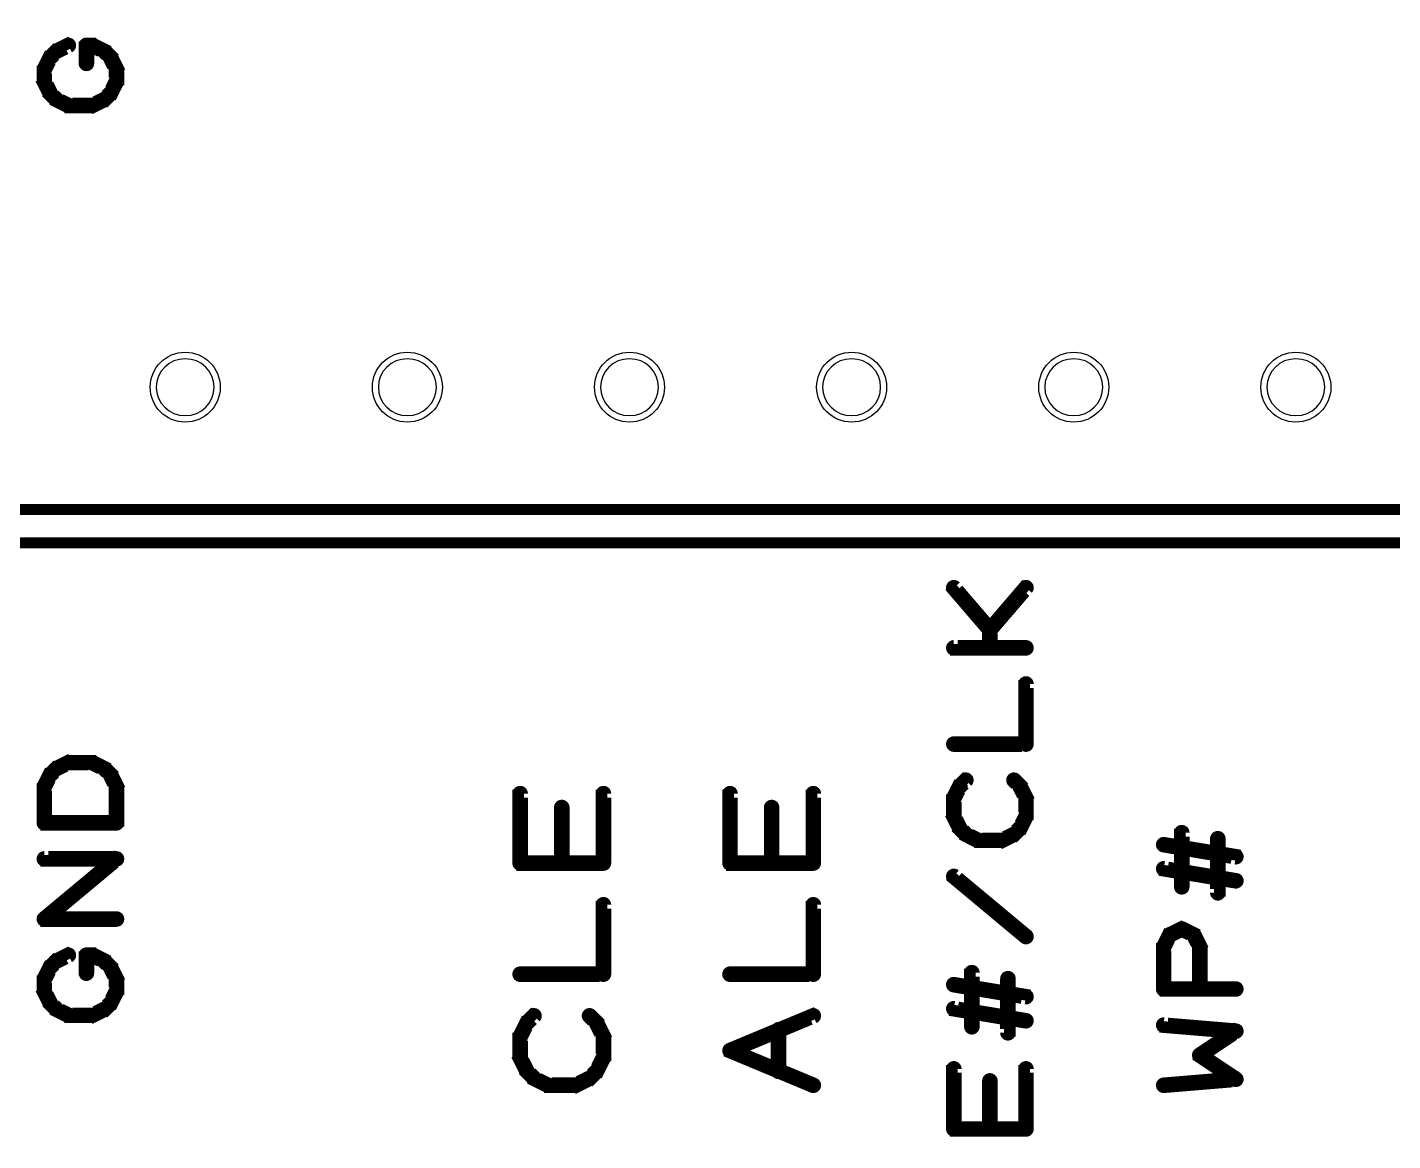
# Model space of a CAD drawing. Extents: x 1.5 to 98, y 12 to 104.4.
# Drawn here: x 66.77 to 82.39, y 34.57 to 47.29 of the extents above; entities that cross this region are included whole.
import ezdxf

# ---------------------------------------------------------------- set-up
doc = ezdxf.new("R2010")
doc.units = 0
doc.layers.get('0').update_dxf_attribs({"linetype": 'CONTINUOUS'})
for name, color, linetype in [('_DRILL', 251, 'CONTINUOUS'), ('BOTTOM_SOLDER_MASK', 6, 'CONTINUOUS'), ('DOCUMENTATION1', 3, 'CONTINUOUS'), ('TOP_SILKSCREEN', 1, 'CONTINUOUS'), ('TOP_SOLDER_MASK', 2, 'CONTINUOUS')]:
    doc.layers.add(name, color=color, linetype=linetype)

# ---------------------------------------------------------------- blocks, each defined once
blk = doc.blocks.new('STYLE1')
at = {"const_width": 0.6}
blk.add_lwpolyline([(-0.3, 0, 1), (0.3, 0, 1)], format="xyb", close=True, dxfattribs=at)
blk = doc.blocks.new('_HOLE')
blk.add_circle((0, 0), 0.5)

msp = doc.modelspace()

# ---------------------------------------------------------------- linework, layer by layer
at = {"layer": 'DOCUMENTATION1', "color": 94}
msp.add_lwpolyline([(33.9725, 60.198, 0.127, 0.127, 0), (95.5675, 60.198, 0, 0, 0), (95.5675, 60.198, 0.0635, 0.0635, 0), (95.5675, 60.1662, 0.0635, 0.0635, 1), (95.5675, 60.2298, 0, 0, 0), (95.5993, 60.198, 0.0635, 0.0635, 1), (95.5357, 60.198, 0, 0, 0), (95.5675, 60.198, 0, 0, 0), (95.5675, 60.198, 0.127, 0.127, 0), (95.5675, 41.402, 0, 0, 0), (95.5675, 41.402, 0.0635, 0.0635, 0), (95.5357, 41.402, 0.0635, 0.0635, 1), (95.5993, 41.402, 0, 0, 0), (95.5675, 41.3702, 0.0635, 0.0635, 1), (95.5675, 41.4338, 0, 0, 0), (95.5675, 41.402, 0, 0, 0), (95.5675, 41.402, 0.127, 0.127, 0), (33.9725, 41.402, 0, 0, 0)], format="xyseb", dxfattribs=at)
at = {"layer": 'TOP_SILKSCREEN', "color": 135}
for points in [[(34.3535, 59.817, 0.127, 0.127, 0), (95.1865, 59.817, 0, 0, 0), (95.1865, 59.817, 0.0635, 0.0635, 0), (95.1865, 59.7852, 0.0635, 0.0635, 1), (95.1865, 59.8488, 0, 0, 0), (95.2183, 59.817, 0.0635, 0.0635, 1), (95.1547, 59.817, 0, 0, 0), (95.1865, 59.817, 0, 0, 0), (95.1865, 59.817, 0.127, 0.127, 0), (95.1865, 41.783, 0, 0, 0), (95.1865, 41.783, 0.0635, 0.0635, 0), (95.1547, 41.783, 0.0635, 0.0635, 1), (95.2183, 41.783, 0, 0, 0), (95.1865, 41.7512, 0.0635, 0.0635, 1), (95.1865, 41.8148, 0, 0, 0), (95.1865, 41.783, 0, 0, 0), (95.1865, 41.783, 0.127, 0.127, 0), (34.3535, 41.783, 0, 0, 0)], [(67.006, 46.9815, 0.0889, 0.0889, 1), (67.069, 46.9185, 0, 0, 0), (67.0375, 46.95, 0, 0, 0), (67.0375, 46.95, 0.1778, 0.1778, 0), (67.1062, 47.0188, 0.1778, 0.1778, 0), (67.1062, 47.0188, 0, 0, 0), (67.1062, 47.0188, 0.0889, 0.0889, 0), (67.1377, 46.9873, 0.0889, 0.0889, 1), (67.0747, 47.0503, 0, 0, 0)], [(67.0863, 47.0586, 0.0889, 0.0889, 1), (67.1261, 46.979, 0, 0, 0), (67.1062, 47.0188, 0, 0, 0), (67.1062, 47.0188, 0.1778, 0.1778, 0), (67.2437, 47.0875, 0.1778, 0.1778, 0), (67.2437, 47.0875, 0, 0, 0), (67.2437, 47.0875, 0.0889, 0.0889, 0), (67.2636, 47.0477, 0.0889, 0.0889, 1), (67.2238, 47.1273, 0, 0, 0)], [(67.4055, 46.8813, 0.0889, 0.0889, 1), (67.4945, 46.8813, 0, 0, 0), (67.45, 46.8813, 0, 0, 0), (67.45, 46.8813, 0.1778, 0.1778, 0), (67.45, 47.0875, 0.1778, 0.1778, 0), (67.45, 47.0875, 0, 0, 0), (67.45, 47.0875, 0.0889, 0.0889, 0), (67.4945, 47.0875, 0.0889, 0.0889, 1), (67.4055, 47.0875, 0, 0, 0)], [(67.45, 47.132, 0.0889, 0.0889, 1), (67.45, 47.043, 0, 0, 0), (67.45, 47.0875, 0, 0, 0), (67.45, 47.0875, 0.1778, 0.1778, 0), (67.5187, 47.0875, 0.1778, 0.1778, 0), (67.5187, 47.0875, 0, 0, 0), (67.5187, 47.0875, 0.0889, 0.0889, 0), (67.5187, 47.043, 0.0889, 0.0889, 1), (67.5187, 47.132, 0, 0, 0)], [(67.5386, 47.1273, 0.0889, 0.0889, 1), (67.4988, 47.0477, 0, 0, 0), (67.5187, 47.0875, 0, 0, 0), (67.5187, 47.0875, 0.1778, 0.1778, 0), (67.6562, 47.0188, 0.1778, 0.1778, 0), (67.6562, 47.0188, 0, 0, 0), (67.6562, 47.0188, 0.0889, 0.0889, 0), (67.6363, 46.979, 0.0889, 0.0889, 1), (67.6761, 47.0586, 0, 0, 0)], [(67.6877, 47.0503, 0.0889, 0.0889, 1), (67.6247, 46.9873, 0, 0, 0), (67.6562, 47.0188, 0, 0, 0), (67.6562, 47.0188, 0.1778, 0.1778, 0), (67.725, 46.95, 0.1778, 0.1778, 0), (67.725, 46.95, 0, 0, 0), (67.725, 46.95, 0.0889, 0.0889, 0), (67.6935, 46.9185, 0.0889, 0.0889, 1), (67.7565, 46.9815, 0, 0, 0)], [(66.9289, 46.8324, 0.0889, 0.0889, 1), (67.0085, 46.7926, 0, 0, 0), (66.9687, 46.8125, 0, 0, 0), (66.9687, 46.8125, 0.1778, 0.1778, 0), (67.0375, 46.95, 0.1778, 0.1778, 0), (67.0375, 46.95, 0, 0, 0), (67.0375, 46.95, 0.0889, 0.0889, 0), (67.0773, 46.9301, 0.0889, 0.0889, 1), (66.9977, 46.9699, 0, 0, 0)], [(67.7648, 46.9699, 0.0889, 0.0889, 1), (67.6852, 46.9301, 0, 0, 0), (67.725, 46.95, 0, 0, 0), (67.725, 46.95, 0.1778, 0.1778, 0), (67.7937, 46.8125, 0.1778, 0.1778, 0), (67.7937, 46.8125, 0, 0, 0), (67.7937, 46.8125, 0.0889, 0.0889, 0), (67.7539, 46.7926, 0.0889, 0.0889, 1), (67.8335, 46.8324, 0, 0, 0)], [(66.9242, 46.675, 0.0889, 0.0889, 1), (67.0132, 46.675, 0, 0, 0), (66.9687, 46.675, 0, 0, 0), (66.9687, 46.675, 0.1778, 0.1778, 0), (66.9687, 46.8125, 0.1778, 0.1778, 0), (66.9687, 46.8125, 0, 0, 0), (66.9687, 46.8125, 0.0889, 0.0889, 0), (67.0132, 46.8125, 0.0889, 0.0889, 1), (66.9242, 46.8125, 0, 0, 0)], [(67.8382, 46.8125, 0.0889, 0.0889, 1), (67.7492, 46.8125, 0, 0, 0), (67.7937, 46.8125, 0, 0, 0), (67.7937, 46.8125, 0.1778, 0.1778, 0), (67.7937, 46.675, 0.1778, 0.1778, 0), (67.7937, 46.675, 0, 0, 0), (67.7937, 46.675, 0.0889, 0.0889, 0), (67.7492, 46.675, 0.0889, 0.0889, 1), (67.8382, 46.675, 0, 0, 0)], [(66.9977, 46.5176, 0.0889, 0.0889, 1), (67.0773, 46.5574, 0, 0, 0), (67.0375, 46.5375, 0, 0, 0), (67.0375, 46.5375, 0.1778, 0.1778, 0), (66.9687, 46.675, 0.1778, 0.1778, 0), (66.9687, 46.675, 0, 0, 0), (66.9687, 46.675, 0.0889, 0.0889, 0), (67.0085, 46.6949, 0.0889, 0.0889, 1), (66.9289, 46.6551, 0, 0, 0)], [(67.8335, 46.6551, 0.0889, 0.0889, 1), (67.7539, 46.6949, 0, 0, 0), (67.7937, 46.675, 0, 0, 0), (67.7937, 46.675, 0.1778, 0.1778, 0), (67.725, 46.5375, 0.1778, 0.1778, 0), (67.725, 46.5375, 0, 0, 0), (67.725, 46.5375, 0.0889, 0.0889, 0), (67.6852, 46.5574, 0.0889, 0.0889, 1), (67.7648, 46.5176, 0, 0, 0)], [(67.0747, 46.4373, 0.0889, 0.0889, 1), (67.1377, 46.5003, 0, 0, 0), (67.1062, 46.4688, 0, 0, 0), (67.1062, 46.4688, 0.1778, 0.1778, 0), (67.0375, 46.5375, 0.1778, 0.1778, 0), (67.0375, 46.5375, 0, 0, 0), (67.0375, 46.5375, 0.0889, 0.0889, 0), (67.069, 46.569, 0.0889, 0.0889, 1), (67.006, 46.506, 0, 0, 0)], [(67.2238, 46.3602, 0.0889, 0.0889, 1), (67.2636, 46.4398, 0, 0, 0), (67.2437, 46.4, 0, 0, 0), (67.2437, 46.4, 0.1778, 0.1778, 0), (67.1062, 46.4688, 0.1778, 0.1778, 0), (67.1062, 46.4688, 0, 0, 0), (67.1062, 46.4688, 0.0889, 0.0889, 0), (67.1261, 46.5086, 0.0889, 0.0889, 1), (67.0863, 46.429, 0, 0, 0)], [(67.5187, 46.3555, 0.0889, 0.0889, 1), (67.5187, 46.4445, 0, 0, 0), (67.5187, 46.4, 0, 0, 0), (67.5187, 46.4, 0.1778, 0.1778, 0), (67.2437, 46.4, 0.1778, 0.1778, 0), (67.2437, 46.4, 0, 0, 0), (67.2437, 46.4, 0.0889, 0.0889, 0), (67.2437, 46.4445, 0.0889, 0.0889, 1), (67.2437, 46.3555, 0, 0, 0)], [(67.6761, 46.429, 0.0889, 0.0889, 1), (67.6363, 46.5086, 0, 0, 0), (67.6562, 46.4688, 0, 0, 0), (67.6562, 46.4688, 0.1778, 0.1778, 0), (67.5187, 46.4, 0.1778, 0.1778, 0), (67.5187, 46.4, 0, 0, 0), (67.5187, 46.4, 0.0889, 0.0889, 0), (67.4988, 46.4398, 0.0889, 0.0889, 1), (67.5386, 46.3602, 0, 0, 0)], [(67.7565, 46.506, 0.0889, 0.0889, 1), (67.6935, 46.569, 0, 0, 0), (67.725, 46.5375, 0, 0, 0), (67.725, 46.5375, 0.1778, 0.1778, 0), (67.6562, 46.4688, 0.1778, 0.1778, 0), (67.6562, 46.4688, 0, 0, 0), (67.6562, 46.4688, 0.0889, 0.0889, 0), (67.6247, 46.5003, 0.0889, 0.0889, 1), (67.6877, 46.4373, 0, 0, 0)], [(77.7474, 40.3773, 0.0889, 0.0889, 1), (77.815, 40.4353, 0, 0, 0), (77.7812, 40.4063, 0, 0, 0), (77.7812, 40.4063, 0.1778, 0.1778, 0), (77.3687, 40.8875, 0.1778, 0.1778, 0), (77.3687, 40.8875, 0, 0, 0), (77.3687, 40.8875, 0.0889, 0.0889, 0), (77.4025, 40.9165, 0.0889, 0.0889, 1), (77.3349, 40.8585, 0, 0, 0)], [(77.7474, 40.4353, 0.0889, 0.0889, 1), (77.815, 40.3773, 0, 0, 0), (77.7812, 40.4063, 0, 0, 0), (77.7812, 40.4063, 0.1778, 0.1778, 0), (78.1937, 40.8875, 0.1778, 0.1778, 0), (78.1937, 40.8875, 0, 0, 0), (78.1937, 40.8875, 0.0889, 0.0889, 0), (78.2275, 40.8585, 0.0889, 0.0889, 1), (78.1599, 40.9165, 0, 0, 0)], [(77.7367, 40.2, 0.0889, 0.0889, 1), (77.8257, 40.2, 0, 0, 0), (77.7812, 40.2, 0, 0, 0), (77.7812, 40.2, 0.1778, 0.1778, 0), (77.7812, 40.4063, 0.1778, 0.1778, 0), (77.7812, 40.4063, 0, 0, 0), (77.7812, 40.4063, 0.0889, 0.0889, 0), (77.8257, 40.4063, 0.0889, 0.0889, 1), (77.7367, 40.4063, 0, 0, 0)], [(78.1937, 40.1555, 0.0889, 0.0889, 1), (78.1937, 40.2445, 0, 0, 0), (78.1937, 40.2, 0, 0, 0), (78.1937, 40.2, 0.1778, 0.1778, 0), (77.3687, 40.2, 0.1778, 0.1778, 0), (77.3687, 40.2, 0, 0, 0), (77.3687, 40.2, 0.0889, 0.0889, 0), (77.3687, 40.2445, 0.0889, 0.0889, 1), (77.3687, 40.1555, 0, 0, 0)], [(78.1492, 39.1, 0.0889, 0.0889, 1), (78.2382, 39.1, 0, 0, 0), (78.1937, 39.1, 0, 0, 0), (78.1937, 39.1, 0.1778, 0.1778, 0), (78.1937, 39.7875, 0.1778, 0.1778, 0), (78.1937, 39.7875, 0, 0, 0), (78.1937, 39.7875, 0.0889, 0.0889, 0), (78.2382, 39.7875, 0.0889, 0.0889, 1), (78.1492, 39.7875, 0, 0, 0)], [(77.3687, 39.1445, 0.0889, 0.0889, 1), (77.3687, 39.0555, 0, 0, 0), (77.3687, 39.1, 0, 0, 0), (77.3687, 39.1, 0.1778, 0.1778, 0), (78.1937, 39.1, 0.1778, 0.1778, 0), (78.1937, 39.1, 0, 0, 0), (78.1937, 39.1, 0.0889, 0.0889, 0), (78.1937, 39.0555, 0.0889, 0.0889, 1), (78.1937, 39.1445, 0, 0, 0)], [(66.9289, 38.6324, 0.0889, 0.0889, 1), (67.0085, 38.5926, 0, 0, 0), (66.9687, 38.6125, 0, 0, 0), (66.9687, 38.6125, 0.1778, 0.1778, 0), (67.0375, 38.75, 0.1778, 0.1778, 0), (67.0375, 38.75, 0, 0, 0), (67.0375, 38.75, 0.0889, 0.0889, 0), (67.0773, 38.7301, 0.0889, 0.0889, 1), (66.9977, 38.7699, 0, 0, 0)], [(67.006, 38.7815, 0.0889, 0.0889, 1), (67.069, 38.7185, 0, 0, 0), (67.0375, 38.75, 0, 0, 0), (67.0375, 38.75, 0.1778, 0.1778, 0), (67.1062, 38.8188, 0.1778, 0.1778, 0), (67.1062, 38.8188, 0, 0, 0), (67.1062, 38.8188, 0.0889, 0.0889, 0), (67.1377, 38.7873, 0.0889, 0.0889, 1), (67.0747, 38.8503, 0, 0, 0)], [(67.0863, 38.8586, 0.0889, 0.0889, 1), (67.1261, 38.779, 0, 0, 0), (67.1062, 38.8188, 0, 0, 0), (67.1062, 38.8188, 0.1778, 0.1778, 0), (67.2437, 38.8875, 0.1778, 0.1778, 0), (67.2437, 38.8875, 0, 0, 0), (67.2437, 38.8875, 0.0889, 0.0889, 0), (67.2636, 38.8477, 0.0889, 0.0889, 1), (67.2238, 38.9273, 0, 0, 0)], [(67.2437, 38.932, 0.0889, 0.0889, 1), (67.2437, 38.843, 0, 0, 0), (67.2437, 38.8875, 0, 0, 0), (67.2437, 38.8875, 0.1778, 0.1778, 0), (67.5187, 38.8875, 0.1778, 0.1778, 0), (67.5187, 38.8875, 0, 0, 0), (67.5187, 38.8875, 0.0889, 0.0889, 0), (67.5187, 38.843, 0.0889, 0.0889, 1), (67.5187, 38.932, 0, 0, 0)], [(67.5386, 38.9273, 0.0889, 0.0889, 1), (67.4988, 38.8477, 0, 0, 0), (67.5187, 38.8875, 0, 0, 0), (67.5187, 38.8875, 0.1778, 0.1778, 0), (67.6562, 38.8188, 0.1778, 0.1778, 0), (67.6562, 38.8188, 0, 0, 0), (67.6562, 38.8188, 0.0889, 0.0889, 0), (67.6363, 38.779, 0.0889, 0.0889, 1), (67.6761, 38.8586, 0, 0, 0)], [(67.6877, 38.8503, 0.0889, 0.0889, 1), (67.6247, 38.7873, 0, 0, 0), (67.6562, 38.8188, 0, 0, 0), (67.6562, 38.8188, 0.1778, 0.1778, 0), (67.725, 38.75, 0.1778, 0.1778, 0), (67.725, 38.75, 0, 0, 0), (67.725, 38.75, 0.0889, 0.0889, 0), (67.6935, 38.7185, 0.0889, 0.0889, 1), (67.7565, 38.7815, 0, 0, 0)], [(67.7648, 38.7699, 0.0889, 0.0889, 1), (67.6852, 38.7301, 0, 0, 0), (67.725, 38.75, 0, 0, 0), (67.725, 38.75, 0.1778, 0.1778, 0), (67.7937, 38.6125, 0.1778, 0.1778, 0), (67.7937, 38.6125, 0, 0, 0), (67.7937, 38.6125, 0.0889, 0.0889, 0), (67.7539, 38.5926, 0.0889, 0.0889, 1), (67.8335, 38.6324, 0, 0, 0)], [(66.9242, 38.2, 0.0889, 0.0889, 1), (67.0132, 38.2, 0, 0, 0), (66.9687, 38.2, 0, 0, 0), (66.9687, 38.2, 0.1778, 0.1778, 0), (66.9687, 38.6125, 0.1778, 0.1778, 0), (66.9687, 38.6125, 0, 0, 0), (66.9687, 38.6125, 0.0889, 0.0889, 0), (67.0132, 38.6125, 0.0889, 0.0889, 1), (66.9242, 38.6125, 0, 0, 0)], [(67.8382, 38.6125, 0.0889, 0.0889, 1), (67.7492, 38.6125, 0, 0, 0), (67.7937, 38.6125, 0, 0, 0), (67.7937, 38.6125, 0.1778, 0.1778, 0), (67.7937, 38.2, 0.1778, 0.1778, 0), (67.7937, 38.2, 0, 0, 0), (67.7937, 38.2, 0.0889, 0.0889, 0), (67.7492, 38.2, 0.0889, 0.0889, 1), (67.8382, 38.2, 0, 0, 0)], [(77.3289, 38.5012, 0.0889, 0.0889, 1), (77.4085, 38.4614, 0, 0, 0), (77.3687, 38.4813, 0, 0, 0), (77.3687, 38.4813, 0.1778, 0.1778, 0), (77.4375, 38.6188, 0.1778, 0.1778, 0), (77.4375, 38.6188, 0, 0, 0), (77.4375, 38.6188, 0.0889, 0.0889, 0), (77.4773, 38.5989, 0.0889, 0.0889, 1), (77.3977, 38.6387, 0, 0, 0)], [(77.406, 38.6503, 0.0889, 0.0889, 1), (77.469, 38.5873, 0, 0, 0), (77.4375, 38.6188, 0, 0, 0), (77.4375, 38.6188, 0.1778, 0.1778, 0), (77.5062, 38.6875, 0.1778, 0.1778, 0), (77.5062, 38.6875, 0, 0, 0), (77.5062, 38.6875, 0.0889, 0.0889, 0), (77.5377, 38.656, 0.0889, 0.0889, 1), (77.4747, 38.719, 0, 0, 0)], [(78.0877, 38.719, 0.0889, 0.0889, 1), (78.0247, 38.656, 0, 0, 0), (78.0562, 38.6875, 0, 0, 0), (78.0562, 38.6875, 0.1778, 0.1778, 0), (78.125, 38.6188, 0.1778, 0.1778, 0), (78.125, 38.6188, 0, 0, 0), (78.125, 38.6188, 0.0889, 0.0889, 0), (78.0935, 38.5873, 0.0889, 0.0889, 1), (78.1565, 38.6503, 0, 0, 0)], [(78.1648, 38.6387, 0.0889, 0.0889, 1), (78.0852, 38.5989, 0, 0, 0), (78.125, 38.6188, 0, 0, 0), (78.125, 38.6188, 0.1778, 0.1778, 0), (78.1937, 38.4813, 0.1778, 0.1778, 0), (78.1937, 38.4813, 0, 0, 0), (78.1937, 38.4813, 0.0889, 0.0889, 0), (78.1539, 38.4614, 0.0889, 0.0889, 1), (78.2335, 38.5012, 0, 0, 0)], [(72.3649, 37.74, 0.0889, 0.0889, 1), (72.4539, 37.74, 0, 0, 0), (72.4094, 37.74, 0, 0, 0), (72.4094, 37.74, 0.1778, 0.1778, 0), (72.4094, 38.5338, 0.1778, 0.1778, 0), (72.4094, 38.5338, 0, 0, 0), (72.4094, 38.5338, 0.0889, 0.0889, 0), (72.4539, 38.5338, 0.0889, 0.0889, 1), (72.3649, 38.5338, 0, 0, 0)], [(73.3174, 37.74, 0.0889, 0.0889, 1), (73.4064, 37.74, 0, 0, 0), (73.3619, 37.74, 0, 0, 0), (73.3619, 37.74, 0.1778, 0.1778, 0), (73.3619, 38.5338, 0.1778, 0.1778, 0), (73.3619, 38.5338, 0, 0, 0), (73.3619, 38.5338, 0.0889, 0.0889, 0), (73.4064, 38.5338, 0.0889, 0.0889, 1), (73.3174, 38.5338, 0, 0, 0)], [(74.7649, 37.74, 0.0889, 0.0889, 1), (74.8539, 37.74, 0, 0, 0), (74.8094, 37.74, 0, 0, 0), (74.8094, 37.74, 0.1778, 0.1778, 0), (74.8094, 38.5338, 0.1778, 0.1778, 0), (74.8094, 38.5338, 0, 0, 0), (74.8094, 38.5338, 0.0889, 0.0889, 0), (74.8539, 38.5338, 0.0889, 0.0889, 1), (74.7649, 38.5338, 0, 0, 0)], [(75.7174, 37.74, 0.0889, 0.0889, 1), (75.8064, 37.74, 0, 0, 0), (75.7619, 37.74, 0, 0, 0), (75.7619, 37.74, 0.1778, 0.1778, 0), (75.7619, 38.5338, 0.1778, 0.1778, 0), (75.7619, 38.5338, 0, 0, 0), (75.7619, 38.5338, 0.0889, 0.0889, 0), (75.8064, 38.5338, 0.0889, 0.0889, 1), (75.7174, 38.5338, 0, 0, 0)], [(77.3242, 38.275, 0.0889, 0.0889, 1), (77.4132, 38.275, 0, 0, 0), (77.3687, 38.275, 0, 0, 0), (77.3687, 38.275, 0.1778, 0.1778, 0), (77.3687, 38.4813, 0.1778, 0.1778, 0), (77.3687, 38.4813, 0, 0, 0), (77.3687, 38.4813, 0.0889, 0.0889, 0), (77.4132, 38.4813, 0.0889, 0.0889, 1), (77.3242, 38.4813, 0, 0, 0)], [(78.2382, 38.4813, 0.0889, 0.0889, 1), (78.1492, 38.4813, 0, 0, 0), (78.1937, 38.4813, 0, 0, 0), (78.1937, 38.4813, 0.1778, 0.1778, 0), (78.1937, 38.275, 0.1778, 0.1778, 0), (78.1937, 38.275, 0, 0, 0), (78.1937, 38.275, 0.0889, 0.0889, 0), (78.1492, 38.275, 0.0889, 0.0889, 1), (78.2382, 38.275, 0, 0, 0)], [(72.9301, 38.375, 0.0889, 0.0889, 1), (72.8411, 38.375, 0, 0, 0), (72.8856, 38.375, 0, 0, 0), (72.8856, 38.375, 0.1778, 0.1778, 0), (72.8856, 37.74, 0.1778, 0.1778, 0), (72.8856, 37.74, 0, 0, 0), (72.8856, 37.74, 0.0889, 0.0889, 0), (72.8411, 37.74, 0.0889, 0.0889, 1), (72.9301, 37.74, 0, 0, 0)], [(75.3301, 38.375, 0.0889, 0.0889, 1), (75.2411, 38.375, 0, 0, 0), (75.2856, 38.375, 0, 0, 0), (75.2856, 38.375, 0.1778, 0.1778, 0), (75.2856, 37.74, 0.1778, 0.1778, 0), (75.2856, 37.74, 0, 0, 0), (75.2856, 37.74, 0.0889, 0.0889, 0), (75.2411, 37.74, 0.0889, 0.0889, 1), (75.3301, 37.74, 0, 0, 0)], [(77.3977, 38.1176, 0.0889, 0.0889, 1), (77.4773, 38.1574, 0, 0, 0), (77.4375, 38.1375, 0, 0, 0), (77.4375, 38.1375, 0.1778, 0.1778, 0), (77.3687, 38.275, 0.1778, 0.1778, 0), (77.3687, 38.275, 0, 0, 0), (77.3687, 38.275, 0.0889, 0.0889, 0), (77.4085, 38.2949, 0.0889, 0.0889, 1), (77.3289, 38.2551, 0, 0, 0)], [(78.2335, 38.2551, 0.0889, 0.0889, 1), (78.1539, 38.2949, 0, 0, 0), (78.1937, 38.275, 0, 0, 0), (78.1937, 38.275, 0.1778, 0.1778, 0), (78.125, 38.1375, 0.1778, 0.1778, 0), (78.125, 38.1375, 0, 0, 0), (78.125, 38.1375, 0.0889, 0.0889, 0), (78.0852, 38.1574, 0.0889, 0.0889, 1), (78.1648, 38.1176, 0, 0, 0)], [(67.7937, 38.1555, 0.0889, 0.0889, 1), (67.7937, 38.2445, 0, 0, 0), (67.7937, 38.2, 0, 0, 0), (67.7937, 38.2, 0.1778, 0.1778, 0), (66.9687, 38.2, 0.1778, 0.1778, 0), (66.9687, 38.2, 0, 0, 0), (66.9687, 38.2, 0.0889, 0.0889, 0), (66.9687, 38.2445, 0.0889, 0.0889, 1), (66.9687, 38.1555, 0, 0, 0)], [(77.4747, 38.0373, 0.0889, 0.0889, 1), (77.5377, 38.1003, 0, 0, 0), (77.5062, 38.0688, 0, 0, 0), (77.5062, 38.0688, 0.1778, 0.1778, 0), (77.4375, 38.1375, 0.1778, 0.1778, 0), (77.4375, 38.1375, 0, 0, 0), (77.4375, 38.1375, 0.0889, 0.0889, 0), (77.469, 38.169, 0.0889, 0.0889, 1), (77.406, 38.106, 0, 0, 0)], [(78.1565, 38.106, 0.0889, 0.0889, 1), (78.0935, 38.169, 0, 0, 0), (78.125, 38.1375, 0, 0, 0), (78.125, 38.1375, 0.1778, 0.1778, 0), (78.0562, 38.0688, 0.1778, 0.1778, 0), (78.0562, 38.0688, 0, 0, 0), (78.0562, 38.0688, 0.0889, 0.0889, 0), (78.0247, 38.1003, 0.0889, 0.0889, 1), (78.0877, 38.0373, 0, 0, 0)], [(77.6238, 37.9602, 0.0889, 0.0889, 1), (77.6636, 38.0398, 0, 0, 0), (77.6437, 38, 0, 0, 0), (77.6437, 38, 0.1778, 0.1778, 0), (77.5062, 38.0688, 0.1778, 0.1778, 0), (77.5062, 38.0688, 0, 0, 0), (77.5062, 38.0688, 0.0889, 0.0889, 0), (77.5261, 38.1086, 0.0889, 0.0889, 1), (77.4863, 38.029, 0, 0, 0)], [(77.9187, 37.9555, 0.0889, 0.0889, 1), (77.9187, 38.0445, 0, 0, 0), (77.9187, 38, 0, 0, 0), (77.9187, 38, 0.1778, 0.1778, 0), (77.6437, 38, 0.1778, 0.1778, 0), (77.6437, 38, 0, 0, 0), (77.6437, 38, 0.0889, 0.0889, 0), (77.6437, 38.0445, 0.0889, 0.0889, 1), (77.6437, 37.9555, 0, 0, 0)], [(78.0761, 38.029, 0.0889, 0.0889, 1), (78.0363, 38.1086, 0, 0, 0), (78.0562, 38.0688, 0, 0, 0), (78.0562, 38.0688, 0.1778, 0.1778, 0), (77.9187, 38, 0.1778, 0.1778, 0), (77.9187, 38, 0, 0, 0), (77.9187, 38, 0.0889, 0.0889, 0), (77.8988, 38.0398, 0.0889, 0.0889, 1), (77.9386, 37.9602, 0, 0, 0)], [(79.9305, 37.4688, 0.0889, 0.0889, 1), (80.0195, 37.4688, 0, 0, 0), (79.975, 37.4688, 0, 0, 0), (79.975, 37.4688, 0.1778, 0.1778, 0), (79.975, 38.0875, 0.1778, 0.1778, 0), (79.975, 38.0875, 0, 0, 0), (79.975, 38.0875, 0.0889, 0.0889, 0), (80.0195, 38.0875, 0.0889, 0.0889, 1), (79.9305, 38.0875, 0, 0, 0)], [(80.432, 38.0188, 0.0889, 0.0889, 1), (80.343, 38.0188, 0, 0, 0), (80.3875, 38.0188, 0, 0, 0), (80.3875, 38.0188, 0.1778, 0.1778, 0), (80.3875, 37.4, 0.1778, 0.1778, 0), (80.3875, 37.4, 0, 0, 0), (80.3875, 37.4, 0.0889, 0.0889, 0), (80.343, 37.4, 0.0889, 0.0889, 1), (80.432, 37.4, 0, 0, 0)], [(79.776, 37.9939, 0.0889, 0.0889, 1), (79.7614, 37.9061, 0, 0, 0), (79.7687, 37.95, 0, 0, 0), (79.7687, 37.95, 0.1778, 0.1778, 0), (80.5937, 37.8125, 0.1778, 0.1778, 0), (80.5937, 37.8125, 0, 0, 0), (80.5937, 37.8125, 0.0889, 0.0889, 0), (80.5864, 37.7686, 0.0889, 0.0889, 1), (80.601, 37.8564, 0, 0, 0)], [(66.9402, 37.1342, 0.0889, 0.0889, 1), (66.9972, 37.0658, 0, 0, 0), (66.9687, 37.1, 0, 0, 0), (66.9687, 37.1, 0.1778, 0.1778, 0), (67.7937, 37.7875, 0.1778, 0.1778, 0), (67.7937, 37.7875, 0, 0, 0), (67.7937, 37.7875, 0.0889, 0.0889, 0), (67.8222, 37.7533, 0.0889, 0.0889, 1), (67.7652, 37.8217, 0, 0, 0)], [(67.7937, 37.743, 0.0889, 0.0889, 1), (67.7937, 37.832, 0, 0, 0), (67.7937, 37.7875, 0, 0, 0), (67.7937, 37.7875, 0.1778, 0.1778, 0), (66.9687, 37.7875, 0.1778, 0.1778, 0), (66.9687, 37.7875, 0, 0, 0), (66.9687, 37.7875, 0.0889, 0.0889, 0), (66.9687, 37.832, 0.0889, 0.0889, 1), (66.9687, 37.743, 0, 0, 0)], [(73.3619, 37.6955, 0.0889, 0.0889, 1), (73.3619, 37.7845, 0, 0, 0), (73.3619, 37.74, 0, 0, 0), (73.3619, 37.74, 0.1778, 0.1778, 0), (72.4094, 37.74, 0.1778, 0.1778, 0), (72.4094, 37.74, 0, 0, 0), (72.4094, 37.74, 0.0889, 0.0889, 0), (72.4094, 37.7845, 0.0889, 0.0889, 1), (72.4094, 37.6955, 0, 0, 0)], [(75.7619, 37.6955, 0.0889, 0.0889, 1), (75.7619, 37.7845, 0, 0, 0), (75.7619, 37.74, 0, 0, 0), (75.7619, 37.74, 0.1778, 0.1778, 0), (74.8094, 37.74, 0.1778, 0.1778, 0), (74.8094, 37.74, 0, 0, 0), (74.8094, 37.74, 0.0889, 0.0889, 0), (74.8094, 37.7845, 0.0889, 0.0889, 1), (74.8094, 37.6955, 0, 0, 0)], [(80.5864, 37.4936, 0.0889, 0.0889, 1), (80.601, 37.5814, 0, 0, 0), (80.5937, 37.5375, 0, 0, 0), (80.5937, 37.5375, 0.1778, 0.1778, 0), (79.7687, 37.675, 0.1778, 0.1778, 0), (79.7687, 37.675, 0, 0, 0), (79.7687, 37.675, 0.0889, 0.0889, 0), (79.776, 37.7189, 0.0889, 0.0889, 1), (79.7614, 37.6311, 0, 0, 0)], [(78.1652, 36.8658, 0.0889, 0.0889, 1), (78.2222, 36.9342, 0, 0, 0), (78.1937, 36.9, 0, 0, 0), (78.1937, 36.9, 0.1778, 0.1778, 0), (77.3687, 37.5875, 0.1778, 0.1778, 0), (77.3687, 37.5875, 0, 0, 0), (77.3687, 37.5875, 0.0889, 0.0889, 0), (77.3972, 37.6217, 0.0889, 0.0889, 1), (77.3402, 37.5533, 0, 0, 0)], [(73.3174, 36.47, 0.0889, 0.0889, 1), (73.4064, 36.47, 0, 0, 0), (73.3619, 36.47, 0, 0, 0), (73.3619, 36.47, 0.1778, 0.1778, 0), (73.3619, 37.2638, 0.1778, 0.1778, 0), (73.3619, 37.2638, 0, 0, 0), (73.3619, 37.2638, 0.0889, 0.0889, 0), (73.4064, 37.2638, 0.0889, 0.0889, 1), (73.3174, 37.2638, 0, 0, 0)], [(75.7174, 36.47, 0.0889, 0.0889, 1), (75.8064, 36.47, 0, 0, 0), (75.7619, 36.47, 0, 0, 0), (75.7619, 36.47, 0.1778, 0.1778, 0), (75.7619, 37.2638, 0.1778, 0.1778, 0), (75.7619, 37.2638, 0, 0, 0), (75.7619, 37.2638, 0.0889, 0.0889, 0), (75.8064, 37.2638, 0.0889, 0.0889, 1), (75.7174, 37.2638, 0, 0, 0)], [(67.7937, 37.0555, 0.0889, 0.0889, 1), (67.7937, 37.1445, 0, 0, 0), (67.7937, 37.1, 0, 0, 0), (67.7937, 37.1, 0.1778, 0.1778, 0), (66.9687, 37.1, 0.1778, 0.1778, 0), (66.9687, 37.1, 0, 0, 0), (66.9687, 37.1, 0.0889, 0.0889, 0), (66.9687, 37.1445, 0.0889, 0.0889, 1), (66.9687, 37.0555, 0, 0, 0)], [(79.7289, 36.8012, 0.0889, 0.0889, 1), (79.8085, 36.7614, 0, 0, 0), (79.7687, 36.7813, 0, 0, 0), (79.7687, 36.7813, 0.1778, 0.1778, 0), (79.8375, 36.9188, 0.1778, 0.1778, 0), (79.8375, 36.9188, 0, 0, 0), (79.8375, 36.9188, 0.0889, 0.0889, 0), (79.8773, 36.8989, 0.0889, 0.0889, 1), (79.7977, 36.9387, 0, 0, 0)], [(79.8176, 36.9586, 0.0889, 0.0889, 1), (79.8574, 36.879, 0, 0, 0), (79.8375, 36.9188, 0, 0, 0), (79.8375, 36.9188, 0.1778, 0.1778, 0), (79.975, 36.9875, 0.1778, 0.1778, 0), (79.975, 36.9875, 0, 0, 0), (79.975, 36.9875, 0.0889, 0.0889, 0), (79.9949, 36.9477, 0.0889, 0.0889, 1), (79.9551, 37.0273, 0, 0, 0)], [(79.9949, 37.0273, 0.0889, 0.0889, 1), (79.9551, 36.9477, 0, 0, 0), (79.975, 36.9875, 0, 0, 0), (79.975, 36.9875, 0.1778, 0.1778, 0), (80.1125, 36.9188, 0.1778, 0.1778, 0), (80.1125, 36.9188, 0, 0, 0), (80.1125, 36.9188, 0.0889, 0.0889, 0), (80.0926, 36.879, 0.0889, 0.0889, 1), (80.1324, 36.9586, 0, 0, 0)], [(80.1523, 36.9387, 0.0889, 0.0889, 1), (80.0727, 36.8989, 0, 0, 0), (80.1125, 36.9188, 0, 0, 0), (80.1125, 36.9188, 0.1778, 0.1778, 0), (80.1812, 36.7813, 0.1778, 0.1778, 0), (80.1812, 36.7813, 0, 0, 0), (80.1812, 36.7813, 0.0889, 0.0889, 0), (80.1414, 36.7614, 0.0889, 0.0889, 1), (80.221, 36.8012, 0, 0, 0)], [(79.7242, 36.3, 0.0889, 0.0889, 1), (79.8132, 36.3, 0, 0, 0), (79.7687, 36.3, 0, 0, 0), (79.7687, 36.3, 0.1778, 0.1778, 0), (79.7687, 36.7813, 0.1778, 0.1778, 0), (79.7687, 36.7813, 0, 0, 0), (79.7687, 36.7813, 0.0889, 0.0889, 0), (79.8132, 36.7813, 0.0889, 0.0889, 1), (79.7242, 36.7813, 0, 0, 0)], [(80.2257, 36.7813, 0.0889, 0.0889, 1), (80.1367, 36.7813, 0, 0, 0), (80.1812, 36.7813, 0, 0, 0), (80.1812, 36.7813, 0.1778, 0.1778, 0), (80.1812, 36.3, 0.1778, 0.1778, 0), (80.1812, 36.3, 0, 0, 0), (80.1812, 36.3, 0.0889, 0.0889, 0), (80.1367, 36.3, 0.0889, 0.0889, 1), (80.2257, 36.3, 0, 0, 0)], [(67.006, 36.5815, 0.0889, 0.0889, 1), (67.069, 36.5185, 0, 0, 0), (67.0375, 36.55, 0, 0, 0), (67.0375, 36.55, 0.1778, 0.1778, 0), (67.1062, 36.6188, 0.1778, 0.1778, 0), (67.1062, 36.6188, 0, 0, 0), (67.1062, 36.6188, 0.0889, 0.0889, 0), (67.1377, 36.5873, 0.0889, 0.0889, 1), (67.0747, 36.6503, 0, 0, 0)], [(67.0863, 36.6586, 0.0889, 0.0889, 1), (67.1261, 36.579, 0, 0, 0), (67.1062, 36.6188, 0, 0, 0), (67.1062, 36.6188, 0.1778, 0.1778, 0), (67.2437, 36.6875, 0.1778, 0.1778, 0), (67.2437, 36.6875, 0, 0, 0), (67.2437, 36.6875, 0.0889, 0.0889, 0), (67.2636, 36.6477, 0.0889, 0.0889, 1), (67.2238, 36.7273, 0, 0, 0)], [(67.4055, 36.4813, 0.0889, 0.0889, 1), (67.4945, 36.4813, 0, 0, 0), (67.45, 36.4813, 0, 0, 0), (67.45, 36.4813, 0.1778, 0.1778, 0), (67.45, 36.6875, 0.1778, 0.1778, 0), (67.45, 36.6875, 0, 0, 0), (67.45, 36.6875, 0.0889, 0.0889, 0), (67.4945, 36.6875, 0.0889, 0.0889, 1), (67.4055, 36.6875, 0, 0, 0)], [(67.45, 36.732, 0.0889, 0.0889, 1), (67.45, 36.643, 0, 0, 0), (67.45, 36.6875, 0, 0, 0), (67.45, 36.6875, 0.1778, 0.1778, 0), (67.5187, 36.6875, 0.1778, 0.1778, 0), (67.5187, 36.6875, 0, 0, 0), (67.5187, 36.6875, 0.0889, 0.0889, 0), (67.5187, 36.643, 0.0889, 0.0889, 1), (67.5187, 36.732, 0, 0, 0)], [(67.5386, 36.7273, 0.0889, 0.0889, 1), (67.4988, 36.6477, 0, 0, 0), (67.5187, 36.6875, 0, 0, 0), (67.5187, 36.6875, 0.1778, 0.1778, 0), (67.6562, 36.6188, 0.1778, 0.1778, 0), (67.6562, 36.6188, 0, 0, 0), (67.6562, 36.6188, 0.0889, 0.0889, 0), (67.6363, 36.579, 0.0889, 0.0889, 1), (67.6761, 36.6586, 0, 0, 0)], [(67.6877, 36.6503, 0.0889, 0.0889, 1), (67.6247, 36.5873, 0, 0, 0), (67.6562, 36.6188, 0, 0, 0), (67.6562, 36.6188, 0.1778, 0.1778, 0), (67.725, 36.55, 0.1778, 0.1778, 0), (67.725, 36.55, 0, 0, 0), (67.725, 36.55, 0.0889, 0.0889, 0), (67.6935, 36.5185, 0.0889, 0.0889, 1), (67.7565, 36.5815, 0, 0, 0)], [(66.9289, 36.4324, 0.0889, 0.0889, 1), (67.0085, 36.3926, 0, 0, 0), (66.9687, 36.4125, 0, 0, 0), (66.9687, 36.4125, 0.1778, 0.1778, 0), (67.0375, 36.55, 0.1778, 0.1778, 0), (67.0375, 36.55, 0, 0, 0), (67.0375, 36.55, 0.0889, 0.0889, 0), (67.0773, 36.5301, 0.0889, 0.0889, 1), (66.9977, 36.5699, 0, 0, 0)], [(66.9242, 36.275, 0.0889, 0.0889, 1), (67.0132, 36.275, 0, 0, 0), (66.9687, 36.275, 0, 0, 0), (66.9687, 36.275, 0.1778, 0.1778, 0), (66.9687, 36.4125, 0.1778, 0.1778, 0), (66.9687, 36.4125, 0, 0, 0), (66.9687, 36.4125, 0.0889, 0.0889, 0), (67.0132, 36.4125, 0.0889, 0.0889, 1), (66.9242, 36.4125, 0, 0, 0)], [(67.7648, 36.5699, 0.0889, 0.0889, 1), (67.6852, 36.5301, 0, 0, 0), (67.725, 36.55, 0, 0, 0), (67.725, 36.55, 0.1778, 0.1778, 0), (67.7937, 36.4125, 0.1778, 0.1778, 0), (67.7937, 36.4125, 0, 0, 0), (67.7937, 36.4125, 0.0889, 0.0889, 0), (67.7539, 36.3926, 0.0889, 0.0889, 1), (67.8335, 36.4324, 0, 0, 0)], [(67.8382, 36.4125, 0.0889, 0.0889, 1), (67.7492, 36.4125, 0, 0, 0), (67.7937, 36.4125, 0, 0, 0), (67.7937, 36.4125, 0.1778, 0.1778, 0), (67.7937, 36.275, 0.1778, 0.1778, 0), (67.7937, 36.275, 0, 0, 0), (67.7937, 36.275, 0.0889, 0.0889, 0), (67.7492, 36.275, 0.0889, 0.0889, 1), (67.8382, 36.275, 0, 0, 0)], [(72.4094, 36.5145, 0.0889, 0.0889, 1), (72.4094, 36.4255, 0, 0, 0), (72.4094, 36.47, 0, 0, 0), (72.4094, 36.47, 0.1778, 0.1778, 0), (73.3619, 36.47, 0.1778, 0.1778, 0), (73.3619, 36.47, 0, 0, 0), (73.3619, 36.47, 0.0889, 0.0889, 0), (73.3619, 36.4255, 0.0889, 0.0889, 1), (73.3619, 36.5145, 0, 0, 0)], [(74.8094, 36.5145, 0.0889, 0.0889, 1), (74.8094, 36.4255, 0, 0, 0), (74.8094, 36.47, 0, 0, 0), (74.8094, 36.47, 0.1778, 0.1778, 0), (75.7619, 36.47, 0.1778, 0.1778, 0), (75.7619, 36.47, 0, 0, 0), (75.7619, 36.47, 0.0889, 0.0889, 0), (75.7619, 36.4255, 0.0889, 0.0889, 1), (75.7619, 36.5145, 0, 0, 0)], [(77.5305, 35.8688, 0.0889, 0.0889, 1), (77.6195, 35.8688, 0, 0, 0), (77.575, 35.8688, 0, 0, 0), (77.575, 35.8688, 0.1778, 0.1778, 0), (77.575, 36.4875, 0.1778, 0.1778, 0), (77.575, 36.4875, 0, 0, 0), (77.575, 36.4875, 0.0889, 0.0889, 0), (77.6195, 36.4875, 0.0889, 0.0889, 1), (77.5305, 36.4875, 0, 0, 0)], [(78.032, 36.4188, 0.0889, 0.0889, 1), (77.943, 36.4188, 0, 0, 0), (77.9875, 36.4188, 0, 0, 0), (77.9875, 36.4188, 0.1778, 0.1778, 0), (77.9875, 35.8, 0.1778, 0.1778, 0), (77.9875, 35.8, 0, 0, 0), (77.9875, 35.8, 0.0889, 0.0889, 0), (77.943, 35.8, 0.0889, 0.0889, 1), (78.032, 35.8, 0, 0, 0)], [(66.9977, 36.1176, 0.0889, 0.0889, 1), (67.0773, 36.1574, 0, 0, 0), (67.0375, 36.1375, 0, 0, 0), (67.0375, 36.1375, 0.1778, 0.1778, 0), (66.9687, 36.275, 0.1778, 0.1778, 0), (66.9687, 36.275, 0, 0, 0), (66.9687, 36.275, 0.0889, 0.0889, 0), (67.0085, 36.2949, 0.0889, 0.0889, 1), (66.9289, 36.2551, 0, 0, 0)], [(67.8335, 36.2551, 0.0889, 0.0889, 1), (67.7539, 36.2949, 0, 0, 0), (67.7937, 36.275, 0, 0, 0), (67.7937, 36.275, 0.1778, 0.1778, 0), (67.725, 36.1375, 0.1778, 0.1778, 0), (67.725, 36.1375, 0, 0, 0), (67.725, 36.1375, 0.0889, 0.0889, 0), (67.6852, 36.1574, 0.0889, 0.0889, 1), (67.7648, 36.1176, 0, 0, 0)], [(77.376, 36.3939, 0.0889, 0.0889, 1), (77.3614, 36.3061, 0, 0, 0), (77.3687, 36.35, 0, 0, 0), (77.3687, 36.35, 0.1778, 0.1778, 0), (78.1937, 36.2125, 0.1778, 0.1778, 0), (78.1937, 36.2125, 0, 0, 0), (78.1937, 36.2125, 0.0889, 0.0889, 0), (78.1864, 36.1686, 0.0889, 0.0889, 1), (78.201, 36.2564, 0, 0, 0)], [(80.5937, 36.2555, 0.0889, 0.0889, 1), (80.5937, 36.3445, 0, 0, 0), (80.5937, 36.3, 0, 0, 0), (80.5937, 36.3, 0.1778, 0.1778, 0), (79.7687, 36.3, 0.1778, 0.1778, 0), (79.7687, 36.3, 0, 0, 0), (79.7687, 36.3, 0.0889, 0.0889, 0), (79.7687, 36.3445, 0.0889, 0.0889, 1), (79.7687, 36.2555, 0, 0, 0)], [(67.0747, 36.0373, 0.0889, 0.0889, 1), (67.1377, 36.1003, 0, 0, 0), (67.1062, 36.0688, 0, 0, 0), (67.1062, 36.0688, 0.1778, 0.1778, 0), (67.0375, 36.1375, 0.1778, 0.1778, 0), (67.0375, 36.1375, 0, 0, 0), (67.0375, 36.1375, 0.0889, 0.0889, 0), (67.069, 36.169, 0.0889, 0.0889, 1), (67.006, 36.106, 0, 0, 0)], [(67.7565, 36.106, 0.0889, 0.0889, 1), (67.6935, 36.169, 0, 0, 0), (67.725, 36.1375, 0, 0, 0), (67.725, 36.1375, 0.1778, 0.1778, 0), (67.6562, 36.0688, 0.1778, 0.1778, 0), (67.6562, 36.0688, 0, 0, 0), (67.6562, 36.0688, 0.0889, 0.0889, 0), (67.6247, 36.1003, 0.0889, 0.0889, 1), (67.6877, 36.0373, 0, 0, 0)], [(67.2238, 35.9602, 0.0889, 0.0889, 1), (67.2636, 36.0398, 0, 0, 0), (67.2437, 36, 0, 0, 0), (67.2437, 36, 0.1778, 0.1778, 0), (67.1062, 36.0688, 0.1778, 0.1778, 0), (67.1062, 36.0688, 0, 0, 0), (67.1062, 36.0688, 0.0889, 0.0889, 0), (67.1261, 36.1086, 0.0889, 0.0889, 1), (67.0863, 36.029, 0, 0, 0)], [(67.5187, 35.9555, 0.0889, 0.0889, 1), (67.5187, 36.0445, 0, 0, 0), (67.5187, 36, 0, 0, 0), (67.5187, 36, 0.1778, 0.1778, 0), (67.2437, 36, 0.1778, 0.1778, 0), (67.2437, 36, 0, 0, 0), (67.2437, 36, 0.0889, 0.0889, 0), (67.2437, 36.0445, 0.0889, 0.0889, 1), (67.2437, 35.9555, 0, 0, 0)], [(67.6761, 36.029, 0.0889, 0.0889, 1), (67.6363, 36.1086, 0, 0, 0), (67.6562, 36.0688, 0, 0, 0), (67.6562, 36.0688, 0.1778, 0.1778, 0), (67.5187, 36, 0.1778, 0.1778, 0), (67.5187, 36, 0, 0, 0), (67.5187, 36, 0.0889, 0.0889, 0), (67.4988, 36.0398, 0.0889, 0.0889, 1), (67.5386, 35.9602, 0, 0, 0)], [(72.4572, 35.9459, 0.0889, 0.0889, 1), (72.5202, 35.8829, 0, 0, 0), (72.4887, 35.9144, 0, 0, 0), (72.4887, 35.9144, 0.1778, 0.1778, 0), (72.5681, 35.9938, 0.1778, 0.1778, 0), (72.5681, 35.9938, 0, 0, 0), (72.5681, 35.9938, 0.0889, 0.0889, 0), (72.5996, 35.9623, 0.0889, 0.0889, 1), (72.5366, 36.0253, 0, 0, 0)], [(73.2346, 36.0253, 0.0889, 0.0889, 1), (73.1716, 35.9623, 0, 0, 0), (73.2031, 35.9938, 0, 0, 0), (73.2031, 35.9938, 0.1778, 0.1778, 0), (73.2825, 35.9144, 0.1778, 0.1778, 0), (73.2825, 35.9144, 0, 0, 0), (73.2825, 35.9144, 0.0889, 0.0889, 0), (73.251, 35.8829, 0.0889, 0.0889, 1), (73.314, 35.9459, 0, 0, 0)], [(74.7923, 35.638, 0.0889, 0.0889, 1), (74.8265, 35.5558, 0, 0, 0), (74.8094, 35.5969, 0, 0, 0), (74.8094, 35.5969, 0.1778, 0.1778, 0), (75.7619, 35.9938, 0.1778, 0.1778, 0), (75.7619, 35.9938, 0, 0, 0), (75.7619, 35.9938, 0.0889, 0.0889, 0), (75.779, 35.9527, 0.0889, 0.0889, 1), (75.7448, 36.0349, 0, 0, 0)], [(78.1864, 35.8936, 0.0889, 0.0889, 1), (78.201, 35.9814, 0, 0, 0), (78.1937, 35.9375, 0, 0, 0), (78.1937, 35.9375, 0.1778, 0.1778, 0), (77.3687, 36.075, 0.1778, 0.1778, 0), (77.3687, 36.075, 0, 0, 0), (77.3687, 36.075, 0.0889, 0.0889, 0), (77.376, 36.1189, 0.0889, 0.0889, 1), (77.3614, 36.0311, 0, 0, 0)], [(72.3696, 35.7755, 0.0889, 0.0889, 1), (72.4492, 35.7357, 0, 0, 0), (72.4094, 35.7556, 0, 0, 0), (72.4094, 35.7556, 0.1778, 0.1778, 0), (72.4887, 35.9144, 0.1778, 0.1778, 0), (72.4887, 35.9144, 0, 0, 0), (72.4887, 35.9144, 0.0889, 0.0889, 0), (72.5285, 35.8945, 0.0889, 0.0889, 1), (72.4489, 35.9343, 0, 0, 0)], [(73.3223, 35.9343, 0.0889, 0.0889, 1), (73.2427, 35.8945, 0, 0, 0), (73.2825, 35.9144, 0, 0, 0), (73.2825, 35.9144, 0.1778, 0.1778, 0), (73.3619, 35.7556, 0.1778, 0.1778, 0), (73.3619, 35.7556, 0, 0, 0), (73.3619, 35.7556, 0.0889, 0.0889, 0), (73.3221, 35.7357, 0.0889, 0.0889, 1), (73.4017, 35.7755, 0, 0, 0)], [(75.3205, 35.3588, 0.0889, 0.0889, 1), (75.4095, 35.3588, 0, 0, 0), (75.365, 35.3588, 0, 0, 0), (75.365, 35.3588, 0.1778, 0.1778, 0), (75.365, 35.835, 0.1778, 0.1778, 0), (75.365, 35.835, 0, 0, 0), (75.365, 35.835, 0.0889, 0.0889, 0), (75.4095, 35.835, 0.0889, 0.0889, 1), (75.3205, 35.835, 0, 0, 0)], [(80.59, 35.7745, 0.0889, 0.0889, 1), (80.5974, 35.8631, 0, 0, 0), (80.5937, 35.8188, 0, 0, 0), (80.5937, 35.8188, 0.1778, 0.1778, 0), (79.7687, 35.8875, 0.1778, 0.1778, 0), (79.7687, 35.8875, 0, 0, 0), (79.7687, 35.8875, 0.0889, 0.0889, 0), (79.7724, 35.9318, 0.0889, 0.0889, 1), (79.765, 35.8432, 0, 0, 0)], [(80.1565, 35.5808, 0.0889, 0.0889, 1), (80.2059, 35.5068, 0, 0, 0), (80.1812, 35.5438, 0, 0, 0), (80.1812, 35.5438, 0.1778, 0.1778, 0), (80.5937, 35.8188, 0.1778, 0.1778, 0), (80.5937, 35.8188, 0, 0, 0), (80.5937, 35.8188, 0.0889, 0.0889, 0), (80.6184, 35.7818, 0.0889, 0.0889, 1), (80.569, 35.8558, 0, 0, 0)], [(72.3649, 35.5175, 0.0889, 0.0889, 1), (72.4539, 35.5175, 0, 0, 0), (72.4094, 35.5175, 0, 0, 0), (72.4094, 35.5175, 0.1778, 0.1778, 0), (72.4094, 35.7556, 0.1778, 0.1778, 0), (72.4094, 35.7556, 0, 0, 0), (72.4094, 35.7556, 0.0889, 0.0889, 0), (72.4539, 35.7556, 0.0889, 0.0889, 1), (72.3649, 35.7556, 0, 0, 0)], [(73.4064, 35.7556, 0.0889, 0.0889, 1), (73.3174, 35.7556, 0, 0, 0), (73.3619, 35.7556, 0, 0, 0), (73.3619, 35.7556, 0.1778, 0.1778, 0), (73.3619, 35.5175, 0.1778, 0.1778, 0), (73.3619, 35.5175, 0, 0, 0), (73.3619, 35.5175, 0.0889, 0.0889, 0), (73.3174, 35.5175, 0.0889, 0.0889, 1), (73.4064, 35.5175, 0, 0, 0)], [(72.4489, 35.3389, 0.0889, 0.0889, 1), (72.5285, 35.3787, 0, 0, 0), (72.4887, 35.3588, 0, 0, 0), (72.4887, 35.3588, 0.1778, 0.1778, 0), (72.4094, 35.5175, 0.1778, 0.1778, 0), (72.4094, 35.5175, 0, 0, 0), (72.4094, 35.5175, 0.0889, 0.0889, 0), (72.4492, 35.5374, 0.0889, 0.0889, 1), (72.3696, 35.4976, 0, 0, 0)], [(73.4017, 35.4976, 0.0889, 0.0889, 1), (73.3221, 35.5374, 0, 0, 0), (73.3619, 35.5175, 0, 0, 0), (73.3619, 35.5175, 0.1778, 0.1778, 0), (73.2825, 35.3588, 0.1778, 0.1778, 0), (73.2825, 35.3588, 0, 0, 0), (73.2825, 35.3588, 0.0889, 0.0889, 0), (73.2427, 35.3787, 0.0889, 0.0889, 1), (73.3223, 35.3389, 0, 0, 0)], [(75.7448, 35.1589, 0.0889, 0.0889, 1), (75.779, 35.2411, 0, 0, 0), (75.7619, 35.2, 0, 0, 0), (75.7619, 35.2, 0.1778, 0.1778, 0), (74.8094, 35.5969, 0.1778, 0.1778, 0), (74.8094, 35.5969, 0, 0, 0), (74.8094, 35.5969, 0.0889, 0.0889, 0), (74.8265, 35.638, 0.0889, 0.0889, 1), (74.7923, 35.5558, 0, 0, 0)], [(80.569, 35.2318, 0.0889, 0.0889, 1), (80.6184, 35.3058, 0, 0, 0), (80.5937, 35.2688, 0, 0, 0), (80.5937, 35.2688, 0.1778, 0.1778, 0), (80.1812, 35.5438, 0.1778, 0.1778, 0), (80.1812, 35.5438, 0, 0, 0), (80.1812, 35.5438, 0.0889, 0.0889, 0), (80.2059, 35.5808, 0.0889, 0.0889, 1), (80.1565, 35.5068, 0, 0, 0)], [(72.5366, 35.2479, 0.0889, 0.0889, 1), (72.5996, 35.3109, 0, 0, 0), (72.5681, 35.2794, 0, 0, 0), (72.5681, 35.2794, 0.1778, 0.1778, 0), (72.4887, 35.3588, 0.1778, 0.1778, 0), (72.4887, 35.3588, 0, 0, 0), (72.4887, 35.3588, 0.0889, 0.0889, 0), (72.5202, 35.3903, 0.0889, 0.0889, 1), (72.4572, 35.3273, 0, 0, 0)], [(73.314, 35.3273, 0.0889, 0.0889, 1), (73.251, 35.3903, 0, 0, 0), (73.2825, 35.3588, 0, 0, 0), (73.2825, 35.3588, 0.1778, 0.1778, 0), (73.2031, 35.2794, 0.1778, 0.1778, 0), (73.2031, 35.2794, 0, 0, 0), (73.2031, 35.2794, 0.0889, 0.0889, 0), (73.1716, 35.3109, 0.0889, 0.0889, 1), (73.2346, 35.2479, 0, 0, 0)], [(77.3242, 34.7, 0.0889, 0.0889, 1), (77.4132, 34.7, 0, 0, 0), (77.3687, 34.7, 0, 0, 0), (77.3687, 34.7, 0.1778, 0.1778, 0), (77.3687, 35.3875, 0.1778, 0.1778, 0), (77.3687, 35.3875, 0, 0, 0), (77.3687, 35.3875, 0.0889, 0.0889, 0), (77.4132, 35.3875, 0.0889, 0.0889, 1), (77.3242, 35.3875, 0, 0, 0)], [(78.1492, 34.7, 0.0889, 0.0889, 1), (78.2382, 34.7, 0, 0, 0), (78.1937, 34.7, 0, 0, 0), (78.1937, 34.7, 0.1778, 0.1778, 0), (78.1937, 35.3875, 0.1778, 0.1778, 0), (78.1937, 35.3875, 0, 0, 0), (78.1937, 35.3875, 0.0889, 0.0889, 0), (78.2382, 35.3875, 0.0889, 0.0889, 1), (78.1492, 35.3875, 0, 0, 0)], [(72.707, 35.1602, 0.0889, 0.0889, 1), (72.7468, 35.2398, 0, 0, 0), (72.7269, 35.2, 0, 0, 0), (72.7269, 35.2, 0.1778, 0.1778, 0), (72.5681, 35.2794, 0.1778, 0.1778, 0), (72.5681, 35.2794, 0, 0, 0), (72.5681, 35.2794, 0.0889, 0.0889, 0), (72.588, 35.3192, 0.0889, 0.0889, 1), (72.5482, 35.2396, 0, 0, 0)], [(73.0444, 35.1555, 0.0889, 0.0889, 1), (73.0444, 35.2445, 0, 0, 0), (73.0444, 35.2, 0, 0, 0), (73.0444, 35.2, 0.1778, 0.1778, 0), (72.7269, 35.2, 0.1778, 0.1778, 0), (72.7269, 35.2, 0, 0, 0), (72.7269, 35.2, 0.0889, 0.0889, 0), (72.7269, 35.2445, 0.0889, 0.0889, 1), (72.7269, 35.1555, 0, 0, 0)], [(73.223, 35.2396, 0.0889, 0.0889, 1), (73.1832, 35.3192, 0, 0, 0), (73.2031, 35.2794, 0, 0, 0), (73.2031, 35.2794, 0.1778, 0.1778, 0), (73.0444, 35.2, 0.1778, 0.1778, 0), (73.0444, 35.2, 0, 0, 0), (73.0444, 35.2, 0.0889, 0.0889, 0), (73.0245, 35.2398, 0.0889, 0.0889, 1), (73.0643, 35.1602, 0, 0, 0)], [(77.8257, 35.25, 0.0889, 0.0889, 1), (77.7367, 35.25, 0, 0, 0), (77.7812, 35.25, 0, 0, 0), (77.7812, 35.25, 0.1778, 0.1778, 0), (77.7812, 34.7, 0.1778, 0.1778, 0), (77.7812, 34.7, 0, 0, 0), (77.7812, 34.7, 0.0889, 0.0889, 0), (77.7367, 34.7, 0.0889, 0.0889, 1), (77.8257, 34.7, 0, 0, 0)], [(79.765, 35.2443, 0.0889, 0.0889, 1), (79.7724, 35.1557, 0, 0, 0), (79.7687, 35.2, 0, 0, 0), (79.7687, 35.2, 0.1778, 0.1778, 0), (80.5937, 35.2688, 0.1778, 0.1778, 0), (80.5937, 35.2688, 0, 0, 0), (80.5937, 35.2688, 0.0889, 0.0889, 0), (80.5974, 35.2245, 0.0889, 0.0889, 1), (80.59, 35.3131, 0, 0, 0)], [(78.1937, 34.6555, 0.0889, 0.0889, 1), (78.1937, 34.7445, 0, 0, 0), (78.1937, 34.7, 0, 0, 0), (78.1937, 34.7, 0.1778, 0.1778, 0), (77.3687, 34.7, 0.1778, 0.1778, 0), (77.3687, 34.7, 0, 0, 0), (77.3687, 34.7, 0.0889, 0.0889, 0), (77.3687, 34.7445, 0.0889, 0.0889, 1), (77.3687, 34.6555, 0, 0, 0)]]:
    msp.add_lwpolyline(points, format="xyseb", dxfattribs=at)

# ---------------------------------------------------------------- block references
at = {"layer": '_DRILL', "xscale": 0.8, "yscale": 0.8}
for p in [(68.58, 43.18), (71.12, 43.18), (73.66, 43.18), (76.2, 43.18), (78.74, 43.18), (81.28, 43.18)]:
    msp.add_blockref('_HOLE', p, dxfattribs=at)
at = {"layer": 'BOTTOM_SOLDER_MASK', "color": 253, "xscale": 1.106, "yscale": 1.083}
for p in [(68.58, 43.18), (68.58, 43.18), (71.12, 43.18), (71.12, 43.18), (73.66, 43.18), (73.66, 43.18), (76.2, 43.18), (76.2, 43.18), (78.74, 43.18), (78.74, 43.18), (81.28, 43.18), (81.28, 43.18)]:
    msp.add_blockref('STYLE1', p, dxfattribs=at)
at = {"layer": 'TOP_SOLDER_MASK', "color": 253, "xscale": 1.106, "yscale": 1.083}
for p in [(68.58, 43.18), (68.58, 43.18), (71.12, 43.18), (71.12, 43.18), (73.66, 43.18), (73.66, 43.18), (76.2, 43.18), (76.2, 43.18), (78.74, 43.18), (78.74, 43.18), (81.28, 43.18), (81.28, 43.18)]:
    msp.add_blockref('STYLE1', p, dxfattribs=at)

doc.saveas('drawing.dxf')
